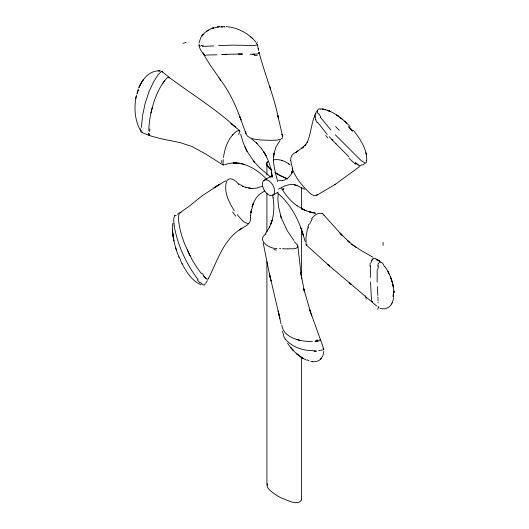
<?xml version="1.0" encoding="UTF-8"?>
<svg xmlns="http://www.w3.org/2000/svg" width="529" height="529" viewBox="0 0 529 529"><rect width="100%" height="100%" fill="white"/><g stroke="black" fill="none" stroke-linecap="round" stroke-linejoin="round"><path stroke-width="0.79" d="M208.446 278.016C208.36 282.559 200.458 272.653 206.032 278.479M218.616 45.626L233.024 45.144L254.601 45.507L257.345 44.8L257.286 44.138L256.241 43.233M148.781 130.524C149.105 119.733 151.373 109.027 155.043 98.89C157.47 92.396 160.499 86.042 164.744 80.534C165.551 79.661 168.599 75.343 169.135 78.1M141.428 127.469L142.532 115.778L145.105 103.545L148.867 91.993L153.661 81.664L158.052 74.807L161.702 71.276L168.976 77.214M290.606 160.624C290.447 156.987 292.57 152.775 296.518 152.312M162.377 72.149L162.211 71.362M245.721 131.767L246.19 134.293L247.704 136.343L250.31 137.976L253.973 139.114L260.433 139.967L270.041 140.33L276.746 140.152L280.714 139.345L282.255 138.214L282.631 136.522L277.811 115.573L278.439 118.126M204.935 284.08C204.472 286.738 201.337 283.26 200.597 282.486M172.56 223.628C171.713 235.154 174.709 246.64 179.047 257.233M366.709 160.697C367.192 149.204 360.209 139.001 353.412 130.326M223.251 159.659C223.337 160.862 222.365 165.749 223.932 164.757M377.21 269.559L377.124 282.109M203.381 52.874C202.792 53.746 203.791 54.547 204.597 54.672C202.991 54.282 198.124 47.121 199.168 44.264M323.854 351.236L322.869 355.772L320.455 359.303M301.464 357.187L301.464 499.912C297.701 506.584 286.275 499.515 281.025 497.789A58.779 33.935 0 0 1 275.153 494.403C272.124 491.884 265.373 488.313 267.568 483.625M250.601 215.402L251.42 209.544L250.872 212.83L253.338 203.162L252.055 206.872C255.547 197.515 257.074 195.644 264.698 190.962M393.126 294.593L393.12 296.941M370.637 265.908L370.333 277.52M203.229 53.29L203.262 53.773M223.483 157.51C224.547 149.502 227.139 141.408 232.41 135.146M278.214 194.189L277.884 198.759L278.433 206.297L281.283 217.902L280.542 215.607M393.596 296.465L393.589 294.038M292.663 168.936L292.147 172.328L292.544 169.723M393.166 294.322L393.298 293.8M393.583 298.363L392.313 302.628M136.482 95.114C133.824 106.924 134.478 120.017 140.661 130.65M393.543 296.762L393.417 297.245M136.211 96.377L135.808 98.447M279.491 188.066L278.571 189.217M198.97 43.034L200.875 37.374L205.047 32.362L211.144 28.672L219.628 26.622M361.624 164.803C360.242 167.581 356.751 163.567 355.25 162.654M150.957 113.087L152.332 107.4M137.011 93.382L137.983 90.188M377.713 266.199C378.103 260.142 383.155 261.716 384.252 266.338M371.193 262.615C371.001 259.435 374.935 256.294 376.78 260.037M307.428 228.66L305.96 237.759L306.126 244.848L329.521 266.021L327.696 264.427L328.509 265.155M138.327 90.195L138.029 91.233M307.759 227.43L308.784 224.336M316.091 113.966A2.169 1.832 39.7 0 0 314.98 114.972L314.993 116.79L315.925 119.296M314.993 114.972L314.874 115.844A4.887 4.172 33.7 0 0 314.9 116.367L315.026 116.942M137.805 91.94L137.507 92.82M291.505 173.71L292.557 170.629L291.505 173.71L292.365 171.125M314.563 116.195C311.112 124.665 310.926 134.102 307.131 142.44L307.554 141.6L304.889 145.614L306.013 144.311L301.609 148.431L303.825 146.566L296.948 151.592M283.451 333.839L283.518 335.882L284.827 338.401A53.7 28.745 -41.3 0 0 285.316 339.102M137.262 93.494L137.064 93.95M138.122 89.851L138.367 89.315M269.492 227.351L272.171 220.051L270.881 224.124C274.062 215.541 274.439 206.932 273.096 197.8M138.783 87.913C142.248 79.171 149.879 69.914 160.241 70.946M281.851 325.104C283.445 338.163 301.18 341.82 312.335 341.463M371.894 260.433L372.945 258.78M315.535 113.709L316.917 110.872M380.1 308.275C384.477 309.921 389.774 307.977 391.777 303.712M391.685 303.897L392.392 302.476M291.644 173.32L291.816 172.983L290.494 175.39L288.08 177.949M208.353 278.776C217.439 260.704 223.529 239.201 241.978 228.118L239.485 230.062C244.491 226.154 251.361 224.613 250.455 217.531M269.678 226.908L265.327 233.937M141.865 81.876L140.436 84.356L143.498 79.502L143.194 79.945M207.375 280.568L205.622 283.498M142.565 132.138L141.904 132.448L141.501 130.603M317.479 194.447C313.135 198.54 307.891 190.718 304.75 188.093C299.593 182.36 294.944 175.959 292.206 168.691M149.846 135.173L149.396 135.523L142.023 132.561M162.582 83.556L164.744 80.534M174.497 215.911L173.717 218.847L173.876 223.78M311.555 218.92C313.803 215.528 318.352 211.864 322.611 213.789M280 140.575L275.854 147.234L274.002 153.47L273.566 156.954L274.055 153.152C272.217 163.005 275.364 172.011 277.659 181.513M372.661 301.338L371.907 301.788L371.517 300.505L370.505 281.95M233.091 134.386C234.671 133.037 238.03 128.977 240.093 131.324M321.374 358.345C318.894 361.519 314.497 362.253 310.748 361.446M379.029 307.508L378.493 307.64L378.228 306.304M307.071 244.676L306.251 245.006M216.48 186.234L213.967 187.835L219.879 184.237L202.462 195.558L188.734 206.594L179.708 212.883L178.69 215.184L178.564 220.408L179.596 227.41L181.659 235.418L184.495 243.604L192.007 259.521L196.656 267.145L201.304 273.526M335.637 184.165L316.547 195.439M335.307 184.37L334.989 184.575L359.832 166.417M215.627 186.763L225.81 180.739M206.7 31.085L208.532 29.948M295.691 152.378L297.953 151.016L296.676 151.757M179.86 212.764L180.832 212.598A2.566 2.043 70 0 1 181.235 212.737M264.077 180.29L272.323 175.529M272.719 195.294A8.662 4.999 60 0 0 270.359 181.983A8.662 4.999 60 0 0 262.582 185.824A8.662 4.999 60 0 0 272.719 195.294L278.221 192.12M281.964 189.957L284.02 188.767M177.433 214.166L178.65 213.478M280.198 188.364C285.528 185.097 291.4 183.14 297.437 185.606L294.236 184.753L294.66 184.846M362.345 164.975L364.798 163.646M286.136 179.371L282.539 180.68M265.856 234.016C255.97 240.272 270.233 249.41 276.978 248.399M268.679 161.226C264.493 163.177 269.089 168.03 271.271 169.73M248.709 223.469C243.657 223.542 240.45 218.113 237.27 214.754M262.258 186.221L256.631 188.139L251.963 188.436L245.555 187.319L245.992 187.438L242.785 186.248L243.373 186.499L238.824 183.947M224.706 164.757C231.041 162.39 238.129 162.449 244.55 164.493M220.606 26.761L224.441 26.655M268.15 161.629C263.164 163.296 269.684 168.652 271.807 170.159M224.878 26.966L224.448 27.032M273.4 159.844C279.028 158.832 284.774 160.849 289.231 164.255M219.416 26.648L217.67 26.867L219.218 26.675M315.648 341.298L315.013 341.337L319.404 340.821L320.627 340.121L323.893 349.352L322.723 350.013L318.623 350.548M317.387 341.132L316.831 341.192M213.656 45.944L202.369 46.393M217.002 54.824L206.608 55.009M221.644 54.56L222.577 54.507M222.266 54.527L225.129 54.375M224.805 54.394L226.776 54.302M226.445 54.315L239.148 54.044M316.097 350.687C304.889 351.183 292.742 348.003 285.329 339.089M253.166 54.242L257.497 53.991L259.17 53.244A3.994 1.521 1.1 0 0 259.157 52.702L258.793 52.192L259.164 52.702M254.641 54.223L250.111 54.216M282.592 180.68L278.499 180.515M288.318 248.881C291.115 248.399 297.119 249.919 297.88 246.263A21.305 6.229 18.2 0 0 297.443 245.02M222.537 27.118L221.056 27.058M238.182 54.044L241.667 54.064M287.941 248.881L287.558 248.881M252.492 54.242L252.948 54.242M239.472 54.044L240.106 54.051M287.174 248.881L283.683 248.828M240.424 54.051L241.045 54.057M241.356 54.057L242.573 54.07L241.971 54.064M283.299 248.815L282.433 248.782M312.381 361.677L312.732 361.691M158.244 70.846L160.049 70.932M280.747 248.703L280.37 248.683M279.901 248.656L279.517 248.63M320.918 108.881C332.602 110.237 342.118 118.41 350.059 126.51M226.081 26.589C237.581 27.554 248.756 33.208 255.957 42.274M248.577 188.079L252.194 188.476M315.152 213.094L309.187 211.838L312.89 212.751L305.841 210.654L302.264 209.021L306.02 210.74L297.08 205.801M240.748 163.527L233.19 162.965C246.177 162.423 257.887 170.199 266.57 179.133M312.54 212.671L315.608 213.174M299.837 340.359L296.326 339.354M309.101 360.732L307.23 359.991M200.26 46.135L198.897 45.382M320.858 109.219C317.426 107.506 316.302 111.817 318.418 113.986M281.256 160.241L282.314 160.558M148.821 133.11L149.284 135.437L151.605 136.218L161.094 138.75L180.442 142.685L192.179 146.573L205.622 154.005L223.397 165.193M287.24 178.703L284.357 177.579M201.126 284.781C191.948 281.031 186.492 271.919 181.983 263.541M296.862 185.454L304.605 189.276M287.736 178.947L281.025 176.038A58.779 33.935 0 0 1 275.153 172.652M306.377 360.064C298.574 356.579 292.332 350.258 287.584 343.268M284.119 177.4L280.648 175.694A57.443 26.245 9.5 0 1 276.019 173.049L275.047 172.428M348.882 126.768L352.102 130.055M352.347 131.033L352.01 130.795M322.935 348.565L323.45 348.876M372.978 257.239L360.13 249.86L351.805 244.253L355.977 247.341M302.456 358.001L301.742 357.571L303.646 358.715M377.111 259.66L380.232 261.584L376.423 259.25L379.551 261.154M319.787 339.38L320.634 340.147L309.544 309.366L311.786 315.919M358.212 164.883L356.976 164.03M298.997 355.64L296.829 353.868L301.1 357.154L300.532 356.744M323.497 348.909L323.874 349.292M297.153 205.854C290.639 201.139 285.243 194.943 281.461 187.841M288.735 163.884L289.998 164.83M251.711 139.054L256.896 143.319L256.413 142.876L261.756 148.821L261.498 148.457L266.199 155.923L263.845 151.797L268.256 160.565M356.48 163.646L355.614 162.952M342.157 119.111L340.041 117.445L341.641 118.701M270.861 177.235L260.003 168.077L253.444 161.054L254.198 162M349.107 282.605L351.144 284.258L328.694 265.313M169.022 77.274C191.24 93.944 215.158 108.379 235.656 127.324L230.922 123.336L239.644 130.696M352.658 244.881L347.606 240.695L349.986 242.785L339.995 233.077L342.303 235.478L340.914 234.03M294.408 241.713L297.43 245.013M349.358 282.803L376.793 306.093M351.692 130.524L349.213 127.806M252.756 38.683L250.898 36.99M344.452 121.048L346.654 123.078L345.589 122.1M277.427 192.906C290.474 203.83 298.561 219.231 303.348 235.312L300.69 227.582M348.909 156.822L335.73 143.557M336.021 143.862L332.298 139.954M341.39 234.519L324.912 216.222M335.386 134.862L360.996 160.479L365.427 163.177L366.306 162.641L366.346 160.816M332.867 140.549L331.743 139.358M332.02 139.656L329.296 136.713M330.87 130.015L320.329 117.187M203.182 275.741L203.48 276.065A17.874 9.138 47 0 0 203.949 276.515M327.239 134.439L317.612 122.265M238.136 183.821C235.855 180.124 228.806 175.826 226.498 181.764C223.555 191.967 229.057 202.442 234.387 210.833M238.288 183.999L238.592 184.376M254.244 162.053L246.944 151.096M198.091 279.603C186.003 263.72 177.506 244.894 174.054 225.222M293.873 240.483L287.26 230.717L281.23 217.736M219.905 79.066L209.544 64.042L203.407 54.011M219.052 77.862L220.758 80.269M220.414 79.78C229.612 91.914 235.901 105.774 241.072 119.997L239.644 116.327L245.965 133.692M385.099 266.788C390.197 274.498 393.629 283.531 393.96 292.828L393.874 290.996L393.933 292.22M348.948 127.436L348.664 126.9M352.321 130.372L352.618 130.974M281.712 134.24L282.579 136.211M190.103 255.996L187.16 249.939M182.465 264.507L180.197 259.878M388.458 272.547L387.988 271.595L389.45 274.591M244.861 146.85L247.01 151.248L243.221 142.764L240.655 134.168M180.64 259.309L180.468 258.932M323.874 215.204L323.596 214.695A18.753 6.95 -28.6 0 0 322.697 213.729M178.868 256.81L179.615 258.562M384.319 266.504L384.49 266.92M391.321 279.233L390.356 276.687L392.121 281.726L392.002 281.342M268.646 161.596L271.033 169.154M278.254 117.372C273.744 95.372 264.864 74.635 259.236 52.953M270.676 89.189L269.816 86.597M310.602 312.48L303.725 288.768L304.4 291.684L300.756 272.323L301.656 278.181L301.252 275.503M302.323 232.218L305.167 241.469M175.562 247.46L176.56 250.627M149.085 135.021L148.854 133.539M392.353 282.565L393.391 287.154L392.24 282.129M366.399 154.732L365.923 152.788M279.14 315.238L278.148 310.953L279.881 318.445L269.34 273.447L271.027 281.064L269.532 274.472L263.224 243.089M278.902 314.213L281.031 323.774M258.185 48.423L258.661 50.559M258.284 48.86L257.431 44.568M271 169.009L272.098 176.521L271.648 172.176M282.565 331.167L282.982 333.283M173.479 238.718L173.915 241.006L172.408 229.474L172.58 231.933M272.68 194.956L273.109 197.872M301.18 275.054L297.873 246.23M301.365 499.197L301.464 499.912M172.679 233.309L173.201 237.19M377.362 286.758L377.845 295.506M377.937 297.523L377.918 297.034M377.977 298.468L377.957 297.999M378.023 299.817L378.01 299.374M378.05 300.651L378.037 300.241M378.09 302.185L378.103 302.714M272.071 176.316L272.098 177.645M301.464 187.24L301.464 209.51M301.464 228.488L301.464 278.816M266.907 165.134L266.907 175.033M266.907 193.184L266.907 231.96M266.907 261.657L266.907 485.232M283.716 188.946A8.662 4.999 60 0 1 283.035 189.184M254.237 55.413A46.645 0.661 1.5 0 1 257.246 55.479M205.966 55.585A28.639 11.142 -32.1 0 1 204.379 55.201M222.279 54.599A100.748 4.166 -5.4 0 1 223.033 54.5M182.915 43.352A112.968 13.999 2.3 0 1 185.957 42.532M203.275 45.606A28.963 9.952 -27.3 0 1 201.033 45.534M257.034 42.512A27.296 12.2 -6.8 0 1 257.259 42.67M148.761 133.725A18.145 4.953 -74.8 0 1 148.728 133.301M149.727 131.542A28.354 7.598 -75.2 0 1 149.8 129.003M140.74 131.853A27.911 9.429 -71.3 0 1 140.509 128.712M232.37 135.12A11.321 5.211 -48.2 0 1 233.058 134.346M221.651 162.522A37.909 8.933 -68 0 1 221.664 160.545M239.492 131.833A31.786 7.009 -43.5 0 1 238.658 134.459M203.725 275.305A29.518 15.639 47 0 1 201.919 273.189M200.048 282.969A26.873 15.89 45.9 0 1 197.449 279.934M174.425 215.825A2.056 1.653 69.7 0 1 176.25 215.534M174.18 225.209A50.672 46.883 40.3 0 1 174.001 223.774M235.775 216.189A36.627 22.747 54 0 1 232.601 211.884M250.336 215.601A18.35 6.242 75.8 0 1 250.409 217.479M317.169 341.073A8.021 0.714 -8.2 0 1 316.633 341.126M318.121 340.134A26.053 3.267 -9.6 0 1 315.668 340.332M316.448 351.454A26.476 4.807 -13.6 0 1 314.021 351.454M276.416 250.019A35.952 10.163 -10 0 1 273.916 249.602M393.523 293.893A5.568 1.944 -59 0 1 393.563 294.071M369.91 266.279A26.43 14.951 -55.8 0 1 370.353 262.906M366.28 299.077A106.144 20.062 -80.5 0 1 365.493 295.843M378.129 307.957A67.884 2.658 -86.1 0 1 377.666 309.439M383.102 245.37A118.423 6.758 -89.4 0 1 383.056 242.308M377.944 269.149A27.151 13.899 -60.1 0 1 378.466 265.902M308.083 228.343A36.746 16.558 -54.2 0 1 308.42 227.133M309.597 224.21A20.426 11.446 -47.5 0 1 312.236 219.085M324.019 215.118A32.679 12.035 -28.1 0 1 324.647 215.839M355.64 164.294A48.985 14.561 50.3 0 1 348.889 158.138M356.956 163.792A22.985 10.104 55.6 0 1 356.467 163.408M317.175 122.47A27.594 22.919 38.1 0 1 315.456 119.435M327.868 137.95A95.683 39.563 47.2 0 1 325.705 135.556M339.281 130.379A107.38 24.665 47 0 1 335.631 126.464M320.825 116.949A28.553 22.278 40.8 0 1 318.894 113.834M292.788 168.513A25.537 22.826 43.6 0 1 290.924 160.637M139.259 86.822L139.107 87.159L140.218 84.779L139.259 86.822M203.222 34.14L201.939 35.708L203.222 34.14M213.18 27.938L211.144 28.672L213.643 27.779L213.18 27.938M323.682 109.272L322.538 109.027L325.408 109.642L323.682 109.272M329.217 111.03L327.259 110.23L330.367 111.513L329.217 111.03M338.388 116.248L336.583 115.011L338.924 116.625L338.388 116.248M293.099 350.258L290.957 347.811L293.099 350.258"/></g></svg>
